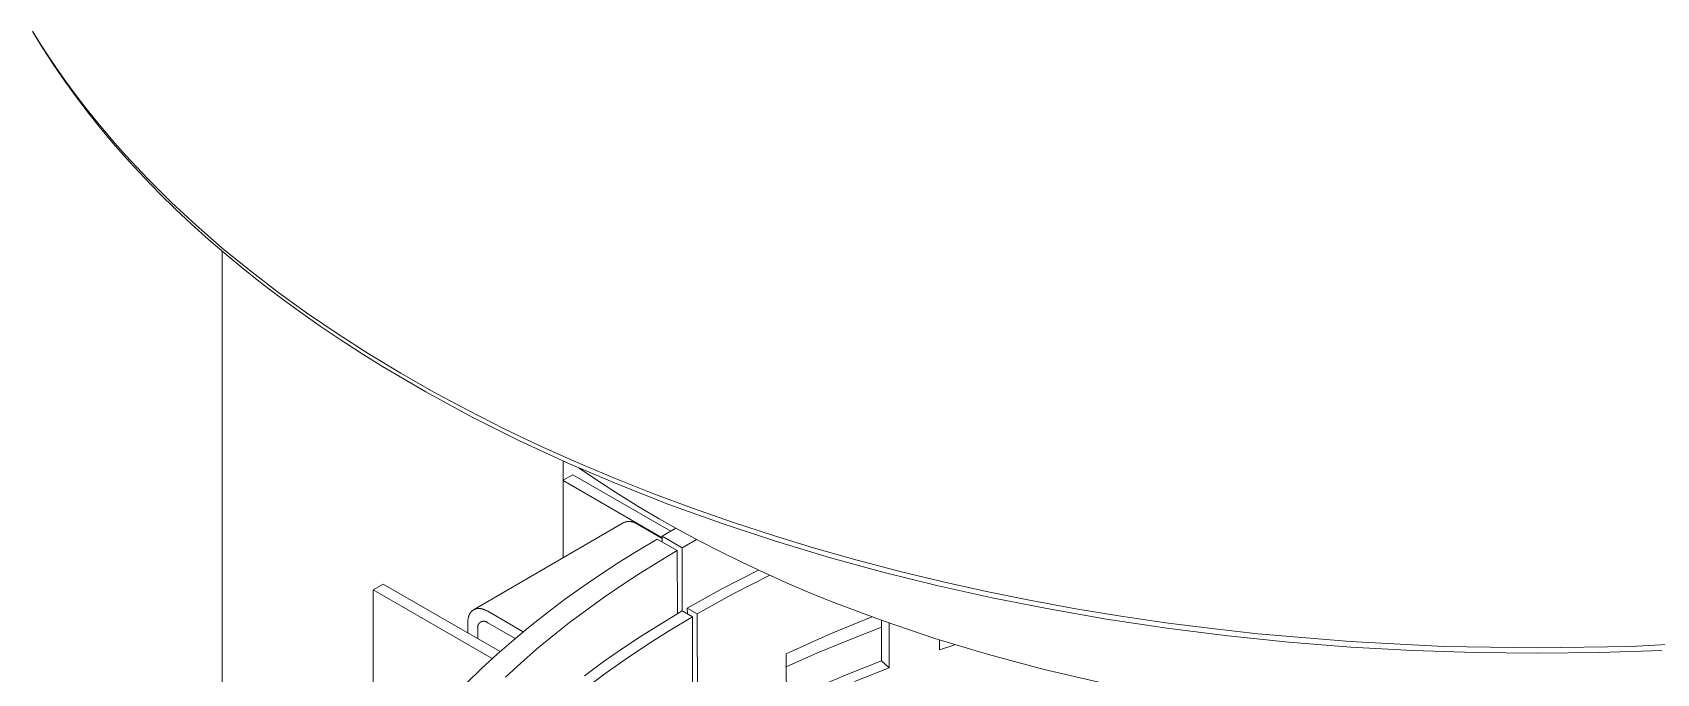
# Model space of a CAD drawing. Header units: inches. Extents: x -12 to 136, y -5 to 104.
# Drawn here: x 119.13 to 128.19, y 79.45 to 83.03 of the extents above; entities that cross this region are included whole.
import ezdxf

# ---------------------------------------------------------------- set-up
doc = ezdxf.new("R2010")
doc.units = ezdxf.units.IN
doc.layers.add('ZANO_R', color=7, linetype='Continuous', lineweight=0)

msp = doc.modelspace()

# ---------------------------------------------------------------- linework, layer by layer
at = {"layer": 'ZANO_R'}
for p, q in [((119.13013, 83.03694), (119.17456, 82.96502)), ((119.1905, 82.93728), (119.13442, 83.02936)), ((119.17456, 82.96502), (119.22047, 82.89404)), ((119.24903, 82.84673), (119.1905, 82.93728)), ((119.22047, 82.89404), (119.26782, 82.82402)), ((119.30989, 82.75773), (119.24903, 82.84673)), ((119.26782, 82.82402), (119.31655, 82.75494)), ((119.37297, 82.67028), (119.30989, 82.75773)), ((119.31655, 82.75494), (119.36828, 82.68461)), ((119.36828, 82.68461), (119.42137, 82.61531)), ((119.44404, 82.57688), (119.37297, 82.67028)), ((119.42137, 82.61531), (119.47577, 82.54703)), ((119.51748, 82.48532), (119.44404, 82.57688)), ((119.47577, 82.54703), (119.53143, 82.47978)), ((119.59319, 82.39562), (119.51748, 82.48532)), ((119.53143, 82.47978), (119.59025, 82.41131)), ((119.59025, 82.41131), (119.65031, 82.34392)), ((119.67102, 82.30776), (119.59319, 82.39562)), ((119.65031, 82.34392), (119.77396, 82.21238)), ((119.75458, 82.21782), (119.67102, 82.30776)), ((119.84023, 82.12986), (119.75458, 82.21782)), ((119.77396, 82.21238), (119.90646, 82.08079)), ((119.92785, 82.04387), (119.84023, 82.12986)), ((119.90646, 82.08079), (120.04328, 81.95368)), ((120.01734, 81.95982), (119.92785, 82.04387)), ((120.11284, 81.87396), (120.01734, 81.95982)), ((120.04328, 81.95368), (120.18896, 81.82683)), ((120.21016, 81.79017), (120.11284, 81.87396)), ((120.18841, 79.34082), (120.18841, 81.80858)), ((120.18896, 81.82683), (120.33853, 81.70459)), ((120.30921, 81.70841), (120.21016, 81.79017)), ((120.40987, 81.62866), (120.30921, 81.70841)), ((120.33853, 81.70459), (120.49685, 81.58294)), ((120.51667, 81.54743), (120.40987, 81.62866)), ((120.49685, 81.58294), (120.65866, 81.46596)), ((120.62505, 81.46832), (120.51667, 81.54743)), ((120.73491, 81.39128), (120.62505, 81.46832)), ((120.65866, 81.46596), (120.82903, 81.34993)), ((120.84617, 81.31627), (120.73491, 81.39128)), ((120.82903, 81.34993), (121.00251, 81.23859)), ((120.96355, 81.24019), (120.84617, 81.31627)), ((121.08229, 81.16625), (120.96355, 81.24019)), ((121.00251, 81.23859), (121.18434, 81.12859)), ((121.32352, 81.02458), (121.08229, 81.16625)), ((121.18434, 81.12859), (121.36895, 81.02331)), ((121.5791, 80.88583), (121.32352, 81.02458)), ((121.36895, 81.02331), (121.5616, 80.91973)), ((121.5616, 80.91973), (121.75671, 80.82086)), ((121.83904, 80.75543), (121.5791, 80.88583)), ((121.75671, 80.82086), (121.95948, 80.72405)), ((122.11243, 80.62877), (121.83904, 80.75543)), ((121.95948, 80.72405), (122.16441, 80.63192)), ((122.08999, 80.63878), (122.08999, 80.09891)), ((122.38951, 80.5104), (122.11243, 80.62877)), ((122.16441, 80.63192), (122.37657, 80.5422)), ((122.08999, 80.53102), (122.1442, 80.56231)), ((122.642, 80.21061), (122.08999, 80.52932)), ((122.1442, 80.56231), (122.69029, 80.24703)), ((122.17935, 80.59929), (122.28803, 80.52528)), ((122.37657, 80.5422), (122.59065, 80.45714)), ((122.28803, 80.52528), (122.39878, 80.45345)), ((122.67897, 80.39662), (122.38951, 80.5104)), ((122.39878, 80.45345), (122.51143, 80.38383)), ((122.59065, 80.45714), (122.81147, 80.37484)), ((122.51143, 80.38383), (122.62582, 80.3164)), ((122.97155, 80.29107), (122.67897, 80.39662)), ((122.81147, 80.37484), (123.03398, 80.29717)), ((121.59053, 79.8084), (122.42555, 80.29408)), ((122.42808, 80.29518), (122.42555, 80.29408)), ((122.43066, 80.29618), (122.42808, 80.29518)), ((122.43326, 80.2971), (122.43066, 80.29618)), ((122.4359, 80.29792), (122.43326, 80.2971)), ((122.43856, 80.29865), (122.4359, 80.29792)), ((122.44125, 80.29929), (122.43856, 80.29865)), ((122.44396, 80.29984), (122.44125, 80.29929)), ((122.44669, 80.30029), (122.44396, 80.29984)), ((122.44943, 80.30064), (122.44669, 80.30029)), ((122.45218, 80.3009), (122.44943, 80.30064)), ((122.45494, 80.30106), (122.45218, 80.3009)), ((122.4577, 80.30112), (122.45494, 80.30106)), ((122.46046, 80.30109), (122.4577, 80.30112)), ((122.46322, 80.30097), (122.46046, 80.30109)), ((122.46597, 80.30074), (122.46322, 80.30097)), ((122.46872, 80.30042), (122.46597, 80.30074)), ((122.47145, 80.30001), (122.46872, 80.30042)), ((122.47416, 80.2995), (122.47145, 80.30001)), ((122.47686, 80.29889), (122.47416, 80.2995)), ((122.47953, 80.29819), (122.47686, 80.29889)), ((122.48218, 80.2974), (122.47953, 80.29819)), ((122.4848, 80.29652), (122.48218, 80.2974)), ((122.48738, 80.29554), (122.4848, 80.29652)), ((122.48993, 80.29448), (122.48738, 80.29554)), ((122.49244, 80.29333), (122.48993, 80.29448)), ((122.49491, 80.29209), (122.49244, 80.29333)), ((122.49734, 80.29077), (122.49491, 80.29209)), ((122.49971, 80.28936), (122.49734, 80.29077)), ((122.50204, 80.28787), (122.49971, 80.28936)), ((122.50431, 80.2863), (122.50204, 80.28787)), ((122.64202, 80.20679), (122.50431, 80.2863)), ((122.62582, 80.3164), (122.73585, 80.25444)), ((122.64198, 80.21936), (122.71948, 80.26349)), ((123.2753, 80.19084), (122.97155, 80.29107)), ((123.03398, 80.29717), (123.26268, 80.22255)), ((122.50759, 80.13945), (122.61414, 80.20317)), ((122.72581, 80.13906), (122.61414, 80.20317)), ((122.64208, 80.18713), (122.64198, 80.21936)), ((122.64198, 80.21936), (122.75301, 80.15488)), ((122.73585, 80.25444), (122.84925, 80.19337)), ((122.75301, 80.15488), (122.83445, 80.20119)), ((122.84925, 80.19337), (122.96602, 80.13327)), ((123.26268, 80.22255), (123.49283, 80.15252)), ((123.58162, 80.09876), (123.2753, 80.19084)), ((122.40258, 80.07379), (122.50759, 80.13945)), ((122.51909, 80.01264), (122.6217, 80.0768)), ((122.6217, 80.0768), (122.72581, 80.13906)), ((122.72695, 79.78581), (122.72581, 80.13906)), ((122.75415, 79.80182), (122.75301, 80.15488)), ((122.96602, 80.13327), (123.08613, 80.07421)), ((123.49283, 80.15252), (123.73052, 80.0853)), ((123.88052, 80.01711), (123.58162, 80.09876)), ((123.73052, 80.0853), (123.96948, 80.02273)), ((122.1977, 79.93669), (122.29924, 80.0062)), ((122.29924, 80.0062), (122.40258, 80.07379)), ((122.41811, 79.9466), (122.51909, 80.01264)), ((122.97929, 79.92757), (123.1795, 80.03014)), ((123.03841, 79.8972), (123.24239, 80.00132)), ((123.08613, 80.07421), (123.20957, 80.01627)), ((123.20957, 80.01627), (123.33631, 79.95954)), ((124.18131, 79.94271), (123.88052, 80.01711)), ((123.96948, 80.02273), (124.20958, 79.96471)), ((121.03064, 79.9194), (121.08632, 79.95154)), ((121.69442, 79.53616), (121.03064, 79.9194)), ((121.03064, 79.11576), (121.03064, 79.9194)), ((121.08632, 79.95154), (121.73802, 79.57528)), ((122.09809, 79.86527), (122.1977, 79.93669)), ((122.31889, 79.87868), (122.41811, 79.9466)), ((122.78261, 79.81837), (122.97929, 79.92757)), ((122.83812, 79.78613), (123.03841, 79.8972)), ((123.33631, 79.95954), (123.4663, 79.90409)), ((123.4663, 79.90409), (123.59952, 79.85)), ((124.48378, 79.8754), (124.18131, 79.94271)), ((124.20958, 79.96471), (124.45073, 79.91117)), ((124.45073, 79.91117), (124.69959, 79.8607)), ((121.58562, 79.80518), (121.58468, 79.80447)), ((121.58658, 79.80587), (121.58562, 79.80518)), ((121.58754, 79.80654), (121.58658, 79.80587)), ((121.58853, 79.80718), (121.58754, 79.80654)), ((121.58952, 79.8078), (121.58853, 79.80718)), ((121.59053, 79.8084), (121.58952, 79.8078)), ((121.59155, 79.80897), (121.59053, 79.8084)), ((121.59259, 79.80952), (121.59155, 79.80897)), ((121.59363, 79.81005), (121.59259, 79.80952)), ((121.59469, 79.81056), (121.59363, 79.81005)), ((121.59577, 79.81104), (121.59469, 79.81056)), ((121.59685, 79.8115), (121.59577, 79.81104)), ((121.59795, 79.81193), (121.59685, 79.8115)), ((121.59905, 79.81235), (121.59795, 79.81193)), ((121.60017, 79.81273), (121.59905, 79.81235)), ((121.6013, 79.8131), (121.60017, 79.81273)), ((121.60244, 79.81344), (121.6013, 79.8131)), ((121.60359, 79.81376), (121.60244, 79.81344)), ((121.60475, 79.81405), (121.60359, 79.81376)), ((121.60592, 79.81432), (121.60475, 79.81405)), ((121.60709, 79.81456), (121.60592, 79.81432)), ((121.60828, 79.81479), (121.60709, 79.81456)), ((121.60948, 79.81499), (121.60828, 79.81479)), ((121.61068, 79.81516), (121.60948, 79.81499)), ((121.61189, 79.81531), (121.61068, 79.81516)), ((121.61311, 79.81544), (121.61189, 79.81531)), ((121.61433, 79.81554), (121.61311, 79.81544)), ((121.61557, 79.81562), (121.61433, 79.81554)), ((121.6168, 79.81568), (121.61557, 79.81562)), ((121.61805, 79.81572), (121.6168, 79.81568)), ((121.6193, 79.81573), (121.61805, 79.81572)), ((121.62056, 79.81572), (121.6193, 79.81573)), ((121.62182, 79.81568), (121.62056, 79.81572)), ((121.62308, 79.81563), (121.62182, 79.81568)), ((121.62563, 79.81545), (121.62308, 79.81563)), ((121.62819, 79.81518), (121.62563, 79.81545)), ((121.63076, 79.81483), (121.62819, 79.81518)), ((121.63334, 79.81439), (121.63076, 79.81483)), ((121.63593, 79.81387), (121.63334, 79.81439)), ((121.63852, 79.81326), (121.63593, 79.81387)), ((121.64112, 79.81258), (121.63852, 79.81326)), ((121.64371, 79.81182), (121.64112, 79.81258)), ((121.64631, 79.81099), (121.64371, 79.81182)), ((121.64889, 79.81008), (121.64631, 79.81099)), ((121.65147, 79.80911), (121.64889, 79.81008)), ((121.65404, 79.80806), (121.65147, 79.80911)), ((121.6566, 79.80696), (121.65404, 79.80806)), ((121.65914, 79.80578), (121.6566, 79.80696)), ((121.66167, 79.80455), (121.65914, 79.80578)), ((122.00057, 79.79195), (122.09809, 79.86527)), ((122.12627, 79.73725), (122.22156, 79.80889)), ((122.22156, 79.80889), (122.31889, 79.87868)), ((122.78271, 79.78614), (122.78261, 79.81837)), ((122.78261, 79.81837), (122.83812, 79.78613)), ((123.59952, 79.85), (123.87538, 79.74625)), ((124.7877, 79.81501), (124.48378, 79.8754)), ((124.69959, 79.8607), (124.94933, 79.8148)), ((125.12161, 79.7567), (124.7877, 79.81501)), ((124.94933, 79.8148), (125.19987, 79.77341)), ((121.55822, 79.73931), (121.55821, 79.73648)), ((121.55839, 79.67899), (121.55821, 79.73648)), ((121.5583, 79.74213), (121.55822, 79.73931)), ((121.55843, 79.74495), (121.5583, 79.74213)), ((121.55862, 79.74775), (121.55843, 79.74495)), ((121.55887, 79.75053), (121.55862, 79.74775)), ((121.55918, 79.7533), (121.55887, 79.75053)), ((121.55955, 79.75604), (121.55918, 79.7533)), ((121.55999, 79.75876), (121.55955, 79.75604)), ((121.56049, 79.76144), (121.55999, 79.75876)), ((121.56106, 79.7641), (121.56049, 79.76144)), ((121.56169, 79.76672), (121.56106, 79.7641)), ((121.56239, 79.76931), (121.56169, 79.76672)), ((121.56316, 79.77185), (121.56239, 79.76931)), ((121.56399, 79.77435), (121.56316, 79.77185)), ((121.5649, 79.7768), (121.56399, 79.77435)), ((121.56587, 79.7792), (121.5649, 79.7768)), ((121.56692, 79.78155), (121.56587, 79.7792)), ((121.56803, 79.78384), (121.56692, 79.78155)), ((121.56861, 79.78496), (121.56803, 79.78384)), ((121.56921, 79.78607), (121.56861, 79.78496)), ((121.56982, 79.78716), (121.56921, 79.78607)), ((121.57046, 79.78824), (121.56982, 79.78716)), ((121.57111, 79.7893), (121.57046, 79.78824)), ((121.57177, 79.79034), (121.57111, 79.7893)), ((121.57246, 79.79137), (121.57177, 79.79034)), ((121.57316, 79.79238), (121.57246, 79.79137)), ((121.57388, 79.79337), (121.57316, 79.79238)), ((121.57461, 79.79434), (121.57388, 79.79337)), ((121.57536, 79.79529), (121.57461, 79.79434)), ((121.57613, 79.79623), (121.57536, 79.79529)), ((121.57692, 79.79714), (121.57613, 79.79623)), ((121.57772, 79.79804), (121.57692, 79.79714)), ((121.57853, 79.79891), (121.57772, 79.79804)), ((121.57936, 79.79977), (121.57853, 79.79891)), ((121.58021, 79.80061), (121.57936, 79.79977)), ((121.58108, 79.80142), (121.58021, 79.80061)), ((121.58196, 79.80222), (121.58108, 79.80142)), ((121.58285, 79.80299), (121.58196, 79.80222)), ((121.58376, 79.80374), (121.58285, 79.80299)), ((121.58468, 79.80447), (121.58376, 79.80374)), ((121.6133, 79.71365), (121.61341, 79.71481)), ((121.61341, 79.71481), (121.61356, 79.71597)), ((121.61356, 79.71597), (121.61375, 79.71713)), ((121.61375, 79.71713), (121.61398, 79.71828)), ((121.61398, 79.71828), (121.61425, 79.71942)), ((121.61425, 79.71942), (121.61456, 79.72055)), ((121.61456, 79.72055), (121.61491, 79.72166)), ((121.61491, 79.72166), (121.6153, 79.72277)), ((121.6153, 79.72277), (121.61572, 79.72386)), ((121.61572, 79.72386), (121.61618, 79.72494)), ((121.61618, 79.72494), (121.61668, 79.726)), ((121.61668, 79.726), (121.61722, 79.72704)), ((121.61722, 79.72704), (121.61779, 79.72806)), ((121.61779, 79.72806), (121.61839, 79.72906)), ((121.61839, 79.72906), (121.61904, 79.73004)), ((121.61904, 79.73004), (121.61971, 79.731)), ((121.61971, 79.731), (121.62042, 79.73193)), ((121.62042, 79.73193), (121.62116, 79.73284)), ((121.62116, 79.73284), (121.62193, 79.73372)), ((121.62193, 79.73372), (121.62273, 79.73457)), ((121.62273, 79.73457), (121.62356, 79.7354)), ((121.62356, 79.7354), (121.62441, 79.7362)), ((121.62441, 79.7362), (121.6253, 79.73696)), ((121.6253, 79.73696), (121.62621, 79.7377)), ((121.62621, 79.7377), (121.62714, 79.7384)), ((121.62714, 79.7384), (121.6281, 79.73908)), ((121.6281, 79.73908), (121.62909, 79.73971)), ((121.62909, 79.73971), (121.63009, 79.74032)), ((121.63009, 79.74032), (121.63111, 79.74088)), ((121.63111, 79.74088), (121.63216, 79.74141)), ((121.63216, 79.74141), (121.63322, 79.74191)), ((121.63322, 79.74191), (121.63429, 79.74237)), ((121.63429, 79.74237), (121.63539, 79.74279)), ((121.63539, 79.74279), (121.63649, 79.74317)), ((121.63649, 79.74317), (121.63761, 79.74352)), ((121.63761, 79.74352), (121.63874, 79.74382)), ((121.63874, 79.74382), (121.63988, 79.74409)), ((121.63988, 79.74409), (121.64103, 79.74431)), ((121.64103, 79.74431), (121.64219, 79.7445)), ((121.64219, 79.7445), (121.64335, 79.74464)), ((121.64335, 79.74464), (121.64451, 79.74475)), ((121.64451, 79.74475), (121.64568, 79.74481)), ((121.64568, 79.74481), (121.64685, 79.74484)), ((121.64685, 79.74484), (121.64802, 79.74482)), ((121.64802, 79.74482), (121.64919, 79.74477)), ((121.64919, 79.74477), (121.65036, 79.74467)), ((121.65036, 79.74467), (121.65152, 79.74453)), ((121.65152, 79.74453), (121.65268, 79.74435)), ((121.65268, 79.74435), (121.65383, 79.74414)), ((121.65383, 79.74414), (121.65497, 79.74388)), ((121.65497, 79.74388), (121.65611, 79.74358)), ((121.65611, 79.74358), (121.65723, 79.74324)), ((121.65723, 79.74324), (121.65834, 79.74287)), ((121.65834, 79.74287), (121.65943, 79.74246)), ((121.65943, 79.74246), (121.66051, 79.74201)), ((121.66051, 79.74201), (121.66158, 79.74152)), ((121.66158, 79.74152), (121.66262, 79.74099)), ((121.66418, 79.80326), (121.66167, 79.80455)), ((121.66262, 79.74099), (121.66365, 79.74043)), ((121.66365, 79.74043), (121.66466, 79.73984)), ((121.66668, 79.80192), (121.66418, 79.80326)), ((121.66466, 79.73984), (121.66565, 79.73921)), ((121.66565, 79.73921), (121.66661, 79.73854)), ((121.66661, 79.73854), (121.66755, 79.73785)), ((121.66915, 79.80053), (121.66668, 79.80192)), ((121.66755, 79.73785), (121.66847, 79.73712)), ((121.66847, 79.73712), (121.66936, 79.73636)), ((121.66915, 79.80053), (121.86755, 79.68598)), ((121.82219, 79.64811), (121.66936, 79.73636)), ((121.81231, 79.63973), (121.90526, 79.71677)), ((121.90526, 79.71677), (122.00057, 79.79195)), ((122.03314, 79.66378), (122.12627, 79.73725)), ((122.53031, 79.66434), (122.64164, 79.73438)), ((122.64164, 79.73438), (122.75476, 79.80218)), ((122.68695, 79.69583), (122.8106, 79.77013)), ((122.8106, 79.77013), (122.75476, 79.80218)), ((122.8106, 79.77013), (122.81216, 79.28884)), ((122.83967, 79.30484), (122.83812, 79.78613)), ((123.81181, 79.76921), (123.57119, 79.67036)), ((123.86566, 79.52333), (123.86493, 79.74999)), ((123.87538, 79.74625), (124.16342, 79.64892)), ((123.90846, 79.48512), (123.90765, 79.7348)), ((125.45681, 79.70635), (125.12161, 79.7567)), ((125.19987, 79.77341), (125.4511, 79.73645)), ((125.4511, 79.73645), (125.70761, 79.70332)), ((121.61321, 79.71131), (121.61323, 79.71248)), ((121.61322, 79.71014), (121.61321, 79.71131)), ((121.61327, 79.70897), (121.61322, 79.71014)), ((121.61323, 79.71248), (121.6133, 79.71365)), ((121.61336, 79.7078), (121.61327, 79.70897)), ((121.6135, 79.70664), (121.61336, 79.7078)), ((121.61367, 79.70548), (121.6135, 79.70664)), ((121.61388, 79.70433), (121.61367, 79.70548)), ((121.61388, 79.70433), (121.61407, 79.64684)), ((121.72184, 79.56088), (121.81231, 79.63973)), ((121.94231, 79.58851), (122.03314, 79.66378)), ((122.42094, 79.59204), (122.53031, 79.66434)), ((122.56549, 79.6188), (122.68695, 79.69583)), ((123.57119, 79.67036), (123.33407, 79.56339)), ((123.68638, 79.64167), (123.50943, 79.5682)), ((123.86505, 79.71087), (123.68638, 79.64167)), ((124.16342, 79.64892), (124.46303, 79.55863)), ((124.18959, 79.6406), (124.18977, 79.5856)), ((124.1896, 79.63817), (124.19335, 79.63941)), ((125.79725, 79.66338), (125.45681, 79.70635)), ((125.70761, 79.70332), (125.96467, 79.67468)), ((126.1386, 79.62834), (125.79725, 79.66338)), ((125.96467, 79.67468), (126.48008, 79.63078)), ((126.48348, 79.60095), (126.1386, 79.62834)), ((126.48008, 79.63078), (127.00147, 79.6043)), ((128.0454, 79.60464), (128.56674, 79.63145)), ((121.63401, 79.48025), (121.72184, 79.56088)), ((121.85391, 79.51146), (121.94231, 79.58851)), ((122.31372, 79.51752), (122.42094, 79.59204)), ((122.33008, 79.45663), (122.44646, 79.53906)), ((122.44646, 79.53906), (122.56549, 79.6188)), ((123.33407, 79.56339), (123.3351, 79.24253)), ((123.50943, 79.5682), (123.3343, 79.49048)), ((124.18977, 79.5856), (124.27522, 79.61396)), ((124.46303, 79.55863), (124.77346, 79.476)), ((126.8289, 79.58144), (126.48348, 79.60095)), ((127.17608, 79.56973), (126.8289, 79.58144)), ((127.00147, 79.6043), (127.52345, 79.59561)), ((127.52343, 79.5659), (127.17608, 79.56973)), ((127.87078, 79.56995), (127.52343, 79.5659)), ((127.52345, 79.59561), (128.0454, 79.60464)), ((128.21794, 79.58189), (127.87078, 79.56995)), ((121.54895, 79.39786), (121.63401, 79.48025)), ((121.76809, 79.43266), (121.85391, 79.51146)), ((122.20881, 79.44079), (122.31372, 79.51752)), ((122.2166, 79.37153), (122.33008, 79.45663)), ((123.51, 79.3794), (123.68695, 79.45353)), ((123.68695, 79.45353), (123.86566, 79.52333)), ((123.71519, 79.40939), (123.90846, 79.48512)), ((123.86566, 79.52333), (123.90846, 79.48512)), ((124.77346, 79.476), (125.09388, 79.40159))]:
    msp.add_line(p, q, dxfattribs=at)

doc.saveas('drawing.dxf')
